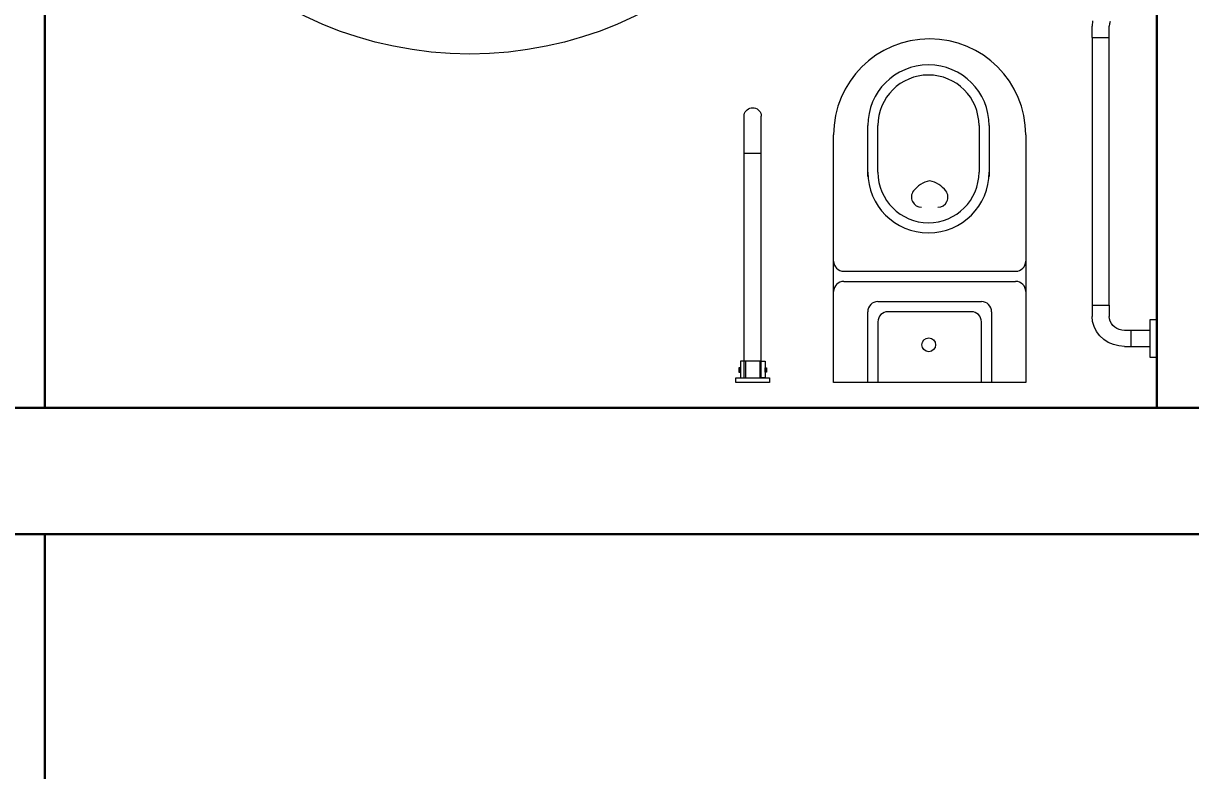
# Model space of a CAD drawing. Header units: centimetres. Extents: x -26724 to 60145, y -23645 to 6771.
# Drawn here: x -6089.4 to -5858.5, y 547.1 to 695 of the extents above; entities that cross this region are included whole.
import ezdxf

# ---------------------------------------------------------------- set-up
doc = ezdxf.new("R2010")
doc.units = ezdxf.units.CM
doc.linetypes.add('AUSGEZOGEN', pattern=[0])
doc.layers.add('4.KOTE', color=88, linetype='Continuous', lineweight=15)
doc.layers.add('IZGLED 2', color=253, linetype='Continuous', lineweight=9, true_color=0x828282)
doc.styles.get("Standard").update_dxf_attribs({"font": 'calibri.ttf'})
doc.dimstyles.new('ja 1 50', dxfattribs={"dimtxt": 10, "dimasz": 5, "dimexe": 5, "dimexo": 5, "dimgap": 1, "dimtad": 1, "dimdec": 0, "dimtxsty": 'Standard', "dimblk": 'ARCHTICK', "dimcen": 2.5, "dimclrd": 256, "dimclrt": 7, "dimadec": 0, "dimazin": 0, "dimtfac": 1, "dimtdec": 0, "dimtix": 1, "dimtmove": 1, "dimatfit": 3, "dimldrblk": 'ARCHTICK', "dimfxl": 10, "dimfxlon": 1, "dimlwd": 0, "dimlwe": 9, "dimarcsym": 0})

# ---------------------------------------------------------------- blocks, each defined once
blk = doc.blocks.new('_ArchTick')
at = {"color": 0, "linetype": 'ByBlock', "const_width": 0.15}
blk.add_lwpolyline([(-0.5, -0.5), (0.5, 0.5)], dxfattribs=at)
blk = doc.blocks.new('*D1820')
at = {"layer": '4.KOTE', "color": 0, "lineweight": 9, "transparency": 16777216}
for p, q in [((-12416.28, 713.89), (-12431.28, 713.89)), ((-12416.28, 573.89), (-12431.28, 573.89))]:
    blk.add_line(p, q, dxfattribs=at)
at = {"layer": '4.KOTE', "lineweight": 0, "transparency": 16777216}
blk.add_line((-12426.28, 713.89), (-12426.28, 573.89), dxfattribs=at)
at = {"layer": 'Defpoints', "color": 0, "transparency": 16777216}
for p in [(-12402.55, 713.89), (-12426.28, 573.89), (0, 573.89, 13.5)]:
    blk.add_point(p, dxfattribs=at)
at = {"layer": '4.KOTE', "lineweight": 0, "transparency": 16777216, "xscale": 5, "yscale": 5, "zscale": 5}
for p, rotation in [((-12426.28, 713.89), 90), ((-12426.28, 573.89), 270)]:
    blk.add_blockref('_ArchTick', p, dxfattribs=dict(at, rotation=rotation))
at = {"layer": '4.KOTE', "color": 7, "transparency": 16777216, "insert": (-12432.4, 643.89), "char_height": 10, "attachment_point": 5, "rotation": 90}
blk.add_mtext('140', dxfattribs=at)
blk = doc.blocks.new('*D1952')
at = {"layer": '4.KOTE', "color": 0, "lineweight": 9, "transparency": 16777216}
for p, q in [((-6932.92, 1219), (-6922.82, 1219)), ((-6917.82, 618.87), (-6932.82, 618.87))]:
    blk.add_line(p, q, dxfattribs=at)
at = {"layer": '4.KOTE', "lineweight": 0, "transparency": 16777216}
blk.add_line((-6927.82, 1219), (-6927.82, 618.87), dxfattribs=at)
at = {"layer": 'Defpoints', "color": 0, "transparency": 16777216}
for p in [(-6937.92, 1219), (-6927.82, 618.87), (-5265.1, 618.87, 13.5)]:
    blk.add_point(p, dxfattribs=at)
at = {"layer": '4.KOTE', "lineweight": 0, "transparency": 16777216, "xscale": 5, "yscale": 5, "zscale": 5}
for p, rotation in [((-6927.82, 1219), 90), ((-6927.82, 618.87), 270)]:
    blk.add_blockref('_ArchTick', p, dxfattribs=dict(at, rotation=rotation))
at = {"layer": '4.KOTE', "color": 7, "transparency": 16777216, "insert": (-6933.95, 918.93), "char_height": 10, "attachment_point": 5, "rotation": 90}
blk.add_mtext('600', dxfattribs=at)
blk = doc.blocks.new('*D1953')
at = {"layer": '4.KOTE', "color": 0, "lineweight": 9, "transparency": 16777216}
for p, q in [((-6917.82, 923.89), (-6932.82, 923.89)), ((-6917.82, 618.87), (-6932.82, 618.87))]:
    blk.add_line(p, q, dxfattribs=at)
at = {"layer": '4.KOTE', "lineweight": 0, "transparency": 16777216}
blk.add_line((-6927.82, 618.87), (-6927.82, 923.89), dxfattribs=at)
at = {"layer": 'Defpoints', "color": 0, "transparency": 16777216}
for p in [(-6927.82, 923.89), (-5265.1, 923.89, 13.5), (-5265.1, 618.87, 13.5)]:
    blk.add_point(p, dxfattribs=at)
at = {"layer": '4.KOTE', "lineweight": 0, "transparency": 16777216, "xscale": 5, "yscale": 5, "zscale": 5}
for p, rotation in [((-6927.82, 923.89), 90), ((-6927.82, 618.87), 270)]:
    blk.add_blockref('_ArchTick', p, dxfattribs=dict(at, rotation=rotation))
at = {"layer": '4.KOTE', "color": 7, "transparency": 16777216, "insert": (-6933.95, 771.38), "char_height": 10, "attachment_point": 5, "rotation": 90}
blk.add_mtext('305', dxfattribs=at)
blk = doc.blocks.new('*D2096')
at = {"layer": '4.KOTE', "color": 0, "lineweight": 9, "transparency": 16777216}
for p, q in [((-19851.49, 761.85), (-19866.49, 761.85)), ((-19854.88, 611.85), (-19866.49, 611.85))]:
    blk.add_line(p, q, dxfattribs=at)
at = {"layer": '4.KOTE', "lineweight": 0, "transparency": 16777216}
blk.add_line((-19861.49, 761.85), (-19861.49, 611.85), dxfattribs=at)
at = {"layer": 'Defpoints', "color": 0, "transparency": 16777216}
for p in [(0, 761.85, 13.5), (-19861.49, 611.85), (-19849.98, 611.85, 13.5)]:
    blk.add_point(p, dxfattribs=at)
at = {"layer": '4.KOTE', "lineweight": 0, "transparency": 16777216, "xscale": 5, "yscale": 5, "zscale": 5}
for p, rotation in [((-19861.49, 761.85), 90), ((-19861.49, 611.85), 270)]:
    blk.add_blockref('_ArchTick', p, dxfattribs=dict(at, rotation=rotation))
at = {"layer": '4.KOTE', "color": 7, "transparency": 16777216, "insert": (-19867.61, 686.85), "char_height": 10, "attachment_point": 5, "rotation": 90}
blk.add_mtext('150', dxfattribs=at)

msp = doc.modelspace()

# ---------------------------------------------------------------- linework, layer by layer
at = {"layer": '4.KOTE', "elevation": 13.5}
msp.add_lwpolyline([(-6085.1, 618.87), (-5865.2, 618.87), (-5865.2, 843.89), (-6085.1, 843.89)], close=True, dxfattribs=at)
at = {"layer": 'IZGLED 2', "lineweight": 30}
for p, q in [((-6085.1, 843.89, 13.5), (-6085.1, 618.87, 13.5)), ((-5865.2, 618.87, 13.5), (-5865.2, 843.89, 13.5)), ((-5825.1, 618.87, 13.5), (-6100.1, 618.87, 13.5)), ((-6085.1, 618.87, 13.5), (-5865.2, 618.87, 13.5)), ((-5235.6, 593.89, 13.5), (-6100.1, 593.89, 13.5)), ((-6085.1, 593.89, 13.5), (-6085.1, 233.89, 13.5))]:
    msp.add_line(p, q, dxfattribs=at)
at = {"layer": 'IZGLED 2', "linetype": 'AUSGEZOGEN', "lineweight": 18, "transparency": 33554687}
for p, q in [((-5877.87, 695.43, 13.5), (-5877.97, 694.4, 13.5)), ((-5874.39, 695.35, 13.5), (-5874.52, 694.88, 13.5)), ((-5877.97, 692.17, 13.5), (-5877.97, 694.4, 13.5)), ((-5874.52, 694.88, 13.5), (-5874.57, 694.4, 13.5)), ((-5874.57, 692.17, 13.5), (-5874.57, 694.4, 13.5)), ((-5877.97, 692.17, 13.5), (-5877.97, 639.19, 13.5)), ((-5877.97, 692.17, 13.5), (-5874.57, 692.17, 13.5)), ((-5874.59, 639.19, 13.5), (-5874.59, 692.61, 13.5)), ((-5946.8, 676.57, 13.5), (-5946.77, 676.86, 13.5)), ((-5946.8, 669.2, 13.5), (-5946.8, 676.57, 13.5)), ((-5946.77, 676.86, 13.5), (-5946.7, 677.15, 13.5)), ((-5946.7, 677.15, 13.5), (-5946.57, 677.42, 13.5)), ((-5946.57, 677.42, 13.5), (-5946.4, 677.66, 13.5)), ((-5946.4, 677.66, 13.5), (-5946.19, 677.87, 13.5)), ((-5946.19, 677.87, 13.5), (-5945.95, 678.04, 13.5)), ((-5945.95, 678.04, 13.5), (-5945.68, 678.17, 13.5)), ((-5945.68, 678.17, 13.5), (-5945.39, 678.24, 13.5)), ((-5945.39, 678.24, 13.5), (-5945.1, 678.27, 13.5)), ((-5945.1, 678.27, 13.5), (-5944.8, 678.24, 13.5)), ((-5944.8, 678.24, 13.5), (-5944.52, 678.17, 13.5)), ((-5944.52, 678.17, 13.5), (-5944.25, 678.04, 13.5)), ((-5944.25, 678.04, 13.5), (-5944.01, 677.87, 13.5)), ((-5944.01, 677.87, 13.5), (-5943.8, 677.66, 13.5)), ((-5943.8, 677.66, 13.5), (-5943.63, 677.42, 13.5)), ((-5943.63, 677.42, 13.5), (-5943.5, 677.15, 13.5)), ((-5943.5, 677.15, 13.5), (-5943.42, 676.86, 13.5)), ((-5943.42, 676.86, 13.5), (-5943.4, 676.57, 13.5)), ((-5943.4, 669.2, 13.5), (-5943.4, 676.57, 13.5)), ((-5922.34, 672.79, 13.5), (-5922.34, 674.73, 13.5)), ((-5922.34, 672.79, 13.5), (-5922.34, 674.73, 13.5)), ((-5920.34, 668.73, 13.5), (-5920.34, 674.73, 13.5)), ((-5920.34, 668.73, 13.5), (-5920.34, 674.73, 13.5)), ((-5900.34, 674.73, 13.5), (-5900.34, 668.73, 13.5)), ((-5900.34, 674.73, 13.5), (-5900.34, 668.73, 13.5)), ((-5898.34, 674.73, 13.5), (-5898.34, 672.79, 13.5)), ((-5898.34, 674.73, 13.5), (-5898.34, 672.79, 13.5)), ((-5929.1, 647.89, 13.5), (-5929.1, 672.89, 13.5)), ((-5929.1, 647.89, 13.5), (-5929.1, 672.89, 13.5)), ((-5922.34, 668.73, 13.5), (-5922.34, 672.79, 13.5)), ((-5922.34, 668.73, 13.5), (-5922.34, 672.79, 13.5)), ((-5898.34, 672.79, 13.5), (-5898.34, 668.73, 13.5)), ((-5898.34, 672.79, 13.5), (-5898.34, 668.73, 13.5)), ((-5891.1, 672.89, 13.5), (-5891.1, 647.89, 13.5)), ((-5891.1, 672.89, 13.5), (-5891.1, 647.89, 13.5)), ((-5946.8, 628.09, 13.5), (-5946.8, 669.2, 13.5)), ((-5943.4, 669.2, 13.5), (-5946.8, 669.2, 13.5)), ((-5943.4, 628.09, 13.5), (-5943.4, 669.2, 13.5)), ((-5922.34, 664.67, 13.5), (-5922.34, 668.73, 13.5)), ((-5922.34, 664.67, 13.5), (-5922.34, 668.73, 13.5)), ((-5920.34, 665.5, 13.5), (-5920.34, 668.73, 13.5)), ((-5920.34, 665.5, 13.5), (-5920.34, 668.73, 13.5)), ((-5900.34, 668.73, 13.5), (-5900.34, 665.5, 13.5)), ((-5900.34, 668.73, 13.5), (-5900.34, 665.5, 13.5)), ((-5898.34, 668.73, 13.5), (-5898.34, 664.67, 13.5)), ((-5898.34, 668.73, 13.5), (-5898.34, 664.67, 13.5)), ((-5922.34, 665.5, 13.5), (-5922.34, 664.67, 13.5)), ((-5922.34, 665.5, 13.5), (-5922.34, 664.67, 13.5)), ((-5898.34, 664.67, 13.5), (-5898.34, 665.5, 13.5)), ((-5898.34, 664.67, 13.5), (-5898.34, 665.5, 13.5)), ((-5929.1, 641.89, 13.5), (-5929.1, 647.89, 13.5)), ((-5929.1, 641.89, 13.5), (-5929.1, 647.89, 13.5)), ((-5891.1, 647.89, 13.5), (-5891.1, 641.89, 13.5)), ((-5891.1, 647.89, 13.5), (-5891.1, 641.89, 13.5)), ((-5927.1, 645.89, 13.5), (-5910.1, 645.89, 13.5)), ((-5910.1, 645.89, 13.5), (-5893.1, 645.89, 13.5)), ((-5929.1, 623.89, 13.5), (-5929.1, 641.89, 13.5)), ((-5929.1, 623.89, 13.5), (-5929.1, 641.89, 13.5)), ((-5927.1, 643.89, 13.5), (-5910.1, 643.89, 13.5)), ((-5910.1, 643.89, 13.5), (-5893.1, 643.89, 13.5)), ((-5891.1, 641.89, 13.5), (-5891.1, 623.89, 13.5)), ((-5891.1, 641.89, 13.5), (-5891.1, 623.89, 13.5)), ((-5920.34, 639.89, 13.5), (-5910.1, 639.89, 13.5)), ((-5920.34, 639.89, 13.5), (-5910.1, 639.89, 13.5)), ((-5910.1, 639.89, 13.5), (-5899.86, 639.89, 13.5)), ((-5910.1, 639.89, 13.5), (-5899.86, 639.89, 13.5)), ((-5922.34, 623.89, 13.5), (-5922.34, 637.89, 13.5)), ((-5922.34, 623.89, 13.5), (-5922.34, 637.89, 13.5)), ((-5910.1, 637.89, 13.5), (-5918.34, 637.89, 13.5)), ((-5910.1, 637.89, 13.5), (-5918.34, 637.89, 13.5)), ((-5901.86, 637.89, 13.5), (-5910.1, 637.89, 13.5)), ((-5901.86, 637.89, 13.5), (-5910.1, 637.89, 13.5)), ((-5897.86, 637.89, 13.5), (-5897.86, 623.89, 13.5)), ((-5897.86, 637.89, 13.5), (-5897.86, 623.89, 13.5)), ((-5877.97, 639.19, 13.5), (-5874.57, 639.19, 13.5)), ((-5877.97, 639.19, 13.5), (-5877.97, 636.96, 13.5)), ((-5874.57, 639.19, 13.5), (-5874.57, 636.96, 13.5)), ((-5920.34, 635.89, 13.5), (-5920.34, 623.89, 13.5)), ((-5920.34, 635.89, 13.5), (-5920.34, 623.89, 13.5)), ((-5899.86, 623.89, 13.5), (-5899.86, 635.89, 13.5)), ((-5899.86, 623.89, 13.5), (-5899.86, 635.89, 13.5)), ((-5877.87, 635.93, 13.5), (-5877.97, 636.96, 13.5)), ((-5877.58, 634.93, 13.5), (-5877.87, 635.93, 13.5)), ((-5877.11, 633.99, 13.5), (-5877.58, 634.93, 13.5)), ((-5874.52, 636.48, 13.5), (-5874.57, 636.96, 13.5)), ((-5874.39, 636.01, 13.5), (-5874.52, 636.48, 13.5)), ((-5874.17, 635.57, 13.5), (-5874.39, 636.01, 13.5)), ((-5873.87, 635.17, 13.5), (-5874.17, 635.57, 13.5)), ((-5873.5, 634.83, 13.5), (-5873.87, 635.17, 13.5)), ((-5866.57, 636.31, 13.5), (-5866.57, 628.89, 13.5)), ((-5865.27, 636.31, 13.5), (-5866.57, 636.31, 13.5)), ((-5865.27, 628.89, 13.5), (-5865.27, 636.31, 13.5)), ((-5876.47, 633.14, 13.5), (-5877.11, 633.99, 13.5)), ((-5875.68, 632.41, 13.5), (-5876.47, 633.14, 13.5)), ((-5873.07, 634.55, 13.5), (-5873.5, 634.83, 13.5)), ((-5872.6, 634.35, 13.5), (-5873.07, 634.55, 13.5)), ((-5872.09, 634.22, 13.5), (-5872.6, 634.35, 13.5)), ((-5871.57, 634.18, 13.5), (-5872.09, 634.22, 13.5)), ((-5866.67, 634.18, 13.5), (-5871.57, 634.18, 13.5)), ((-5870.27, 631.02, 13.5), (-5870.27, 634.18, 13.5)), ((-5874.77, 631.82, 13.5), (-5875.68, 632.41, 13.5)), ((-5873.76, 631.38, 13.5), (-5874.77, 631.82, 13.5)), ((-5872.68, 631.11, 13.5), (-5873.76, 631.38, 13.5)), ((-5871.57, 631.02, 13.5), (-5872.68, 631.11, 13.5)), ((-5871.57, 631.02, 13.5), (-5866.67, 631.02, 13.5)), ((-5946.8, 628.09, 13.5), (-5947.53, 628.09, 13.5)), ((-5947.53, 628.09, 13.5), (-5947.53, 624.81, 13.5)), ((-5946.8, 624.81, 13.5), (-5946.8, 628.09, 13.5)), ((-5943.4, 628.09, 13.5), (-5946.8, 628.09, 13.5)), ((-5946.5, 628.09, 13.5), (-5946.5, 624.81, 13.5)), ((-5943.7, 628.09, 13.5), (-5943.7, 624.81, 13.5)), ((-5943.4, 624.81, 13.5), (-5943.4, 628.09, 13.5)), ((-5943.4, 628.09, 13.5), (-5942.67, 628.09, 13.5)), ((-5942.67, 628.09, 13.5), (-5942.67, 624.81, 13.5)), ((-5866.57, 628.89, 13.5), (-5865.27, 628.89, 13.5)), ((-5947.53, 626.79, 13.5), (-5947.84, 626.79, 13.5)), ((-5947.84, 626.79, 13.5), (-5947.84, 625.91, 13.5)), ((-5947.84, 625.91, 13.5), (-5947.53, 625.91, 13.5)), ((-5947.53, 625.91, 13.5), (-5947.53, 626.79, 13.5)), ((-5942.67, 626.79, 13.5), (-5942.36, 626.79, 13.5)), ((-5942.67, 625.91, 13.5), (-5942.67, 626.79, 13.5)), ((-5942.36, 625.91, 13.5), (-5942.67, 625.91, 13.5)), ((-5942.36, 626.79, 13.5), (-5942.36, 625.91, 13.5)), ((-5948.44, 623.89, 13.5), (-5948.44, 624.81, 13.5)), ((-5948.44, 624.81, 13.5), (-5941.76, 624.81, 13.5)), ((-5941.76, 623.89, 13.5), (-5948.44, 623.89, 13.5)), ((-5947.53, 624.81, 13.5), (-5946.8, 624.81, 13.5)), ((-5942.67, 624.81, 13.5), (-5943.4, 624.81, 13.5)), ((-5942.67, 624.81, 13.5), (-5943.4, 624.81, 13.5)), ((-5941.76, 624.81, 13.5), (-5941.76, 623.89, 13.5)), ((-5910.1, 623.89, 13.5), (-5929.1, 623.89, 13.5)), ((-5910.1, 623.89, 13.5), (-5929.1, 623.89, 13.5)), ((-5891.1, 623.89, 13.5), (-5910.1, 623.89, 13.5)), ((-5891.1, 623.89, 13.5), (-5910.1, 623.89, 13.5))]:
    msp.add_line(p, q, dxfattribs=at)
for centre, radius in [((-6001.05, 763.89, 13.5), 75), ((-5910.29, 631.35, 13.5), 1.37), ((-5910.29, 631.35, 13.5), 1.37)]:
    msp.add_circle(centre, radius, dxfattribs=at)
for centre, radius, start, end in [((-5910.1, 672.89, 13.5), 19, 90, 180), ((-5910.1, 672.89, 13.5), 19, 90, 180), ((-5910.1, 672.89, 13.5), 19, 0, 90), ((-5910.1, 672.89, 13.5), 19, 0, 90), ((-5910.34, 674.73, 13.5), 12, 90, 180), ((-5910.34, 674.73, 13.5), 12, 90, 180), ((-5910.34, 674.73, 13.5), 12, 0, 90), ((-5910.34, 674.73, 13.5), 12, 0, 90), ((-5910.34, 674.73, 13.5), 10, 90, 180), ((-5910.34, 674.73, 13.5), 10, 90, 180), ((-5910.34, 674.73, 13.5), 10, 0, 90), ((-5910.34, 674.73, 13.5), 10, 0, 90), ((-5910.34, 665.5, 13.5), 12, 180, 270), ((-5910.34, 665.5, 13.5), 12, 180, 270), ((-5910.34, 665.5, 13.5), 10, 180, 270), ((-5910.34, 665.5, 13.5), 10, 180, 270), ((-5910.34, 665.5, 13.5), 12, 270, 0), ((-5910.34, 665.5, 13.5), 10, 270, 0), ((-5910.34, 665.5, 13.5), 12, 270, 0), ((-5910.34, 665.5, 13.5), 10, 270, 0), ((-5909.1, 658.57, 13.5), 5.3, 100.8798, 142.669), ((-5909.1, 658.57, 13.5), 5.3, 100.8798, 142.669), ((-5911.1, 658.57, 13.5), 5.3, 37.331, 79.1202), ((-5911.1, 658.57, 13.5), 5.3, 37.331, 79.1202), ((-5911.72, 660.57, 13.5), 2, 142.669, 270), ((-5911.72, 660.57, 13.5), 2, 142.669, 270), ((-5908.48, 660.57, 13.5), 2, 270, 37.331), ((-5908.48, 660.57, 13.5), 2, 270, 37.331), ((-5927.1, 647.89, 13.5), 2, 180, 270), ((-5927.1, 647.89, 13.5), 2, 180, 270), ((-5893.1, 647.89, 13.5), 2, 270, 360), ((-5893.1, 647.89, 13.5), 2, 270, 360), ((-5927.1, 641.89, 13.5), 2, 90, 180), ((-5927.1, 641.89, 13.5), 2, 90, 180), ((-5893.1, 641.89, 13.5), 2, 360, 90), ((-5893.1, 641.89, 13.5), 2, 360, 90), ((-5920.34, 637.89, 13.5), 2, 90, 180), ((-5920.34, 637.89, 13.5), 2, 90, 180), ((-5899.86, 637.89, 13.5), 2, 0, 90), ((-5899.86, 637.89, 13.5), 2, 0, 90), ((-5918.34, 635.89, 13.5), 2, 90, 180), ((-5918.34, 635.89, 13.5), 2, 90, 180), ((-5901.86, 635.89, 13.5), 2, 0, 90), ((-5901.86, 635.89, 13.5), 2, 0, 90)]:
    msp.add_arc(centre, radius, start, end, dxfattribs=at)

# ---------------------------------------------------------------- dimensions: what is measured, and where the dimension line sits
at = {"layer": '4.KOTE'}
for base, p1, p2, picture, middle in [((-6927.82, 618.87), (-6937.92, 1219), (-5265.1, 618.87, 13.5), '*D1952', (-6933.95, 918.93)), ((-6927.82, 923.89), (-5265.1, 618.87, 13.5), (-5265.1, 923.89, 13.5), '*D1953', (-6933.95, 771.38)), ((-19861.49, 611.85), (0, 761.85, 13.5), (-19849.98, 611.85, 13.5), '*D2096', (-19867.61, 686.85)), ((-12426.28, 573.89), (-12402.55, 713.89), (0, 573.89, 13.5), '*D1820', (-12432.4, 643.89))]:
    dim = msp.add_linear_dim(base=base, p1=p1, p2=p2, angle=90, dimstyle='ja 1 50', dxfattribs=at)
    dim.commit()
    dim.dimension.update_dxf_attribs({"geometry": picture, "text_midpoint": middle})

doc.saveas('drawing.dxf')
